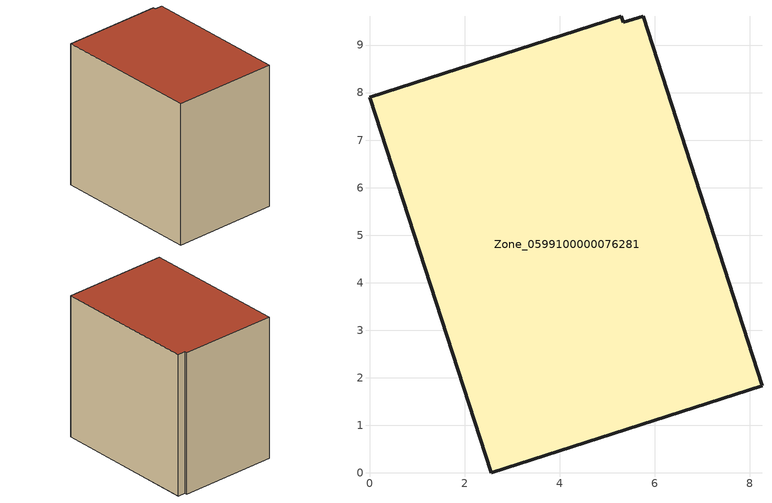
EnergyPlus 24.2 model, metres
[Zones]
Zone_0599100000076281
 floor ground (C_G): 5.76,9.61 8.26,1.83 2.56,0 0,7.9 5.3,9.6 5.34,9.47 z3.9
 wall outside (C_F): 2.56,0 8.26,1.83 5.76,9.61 5.34,9.47 5.3,9.6 0,7.9 2.56,0 z3.9:12.08
 roof outside (C_R): 8.26,1.83 5.76,9.61 5.34,9.47 5.3,9.6 0,7.9 2.56,0 z12.08
[BUILDING]
Pand.0599100000076281: North Axis=0; Terrain=City; Loads Convergence Tolerance Value=0.04; Temperature Convergence Tolerance Value=0.4; Solar Distribution=FullExterior; Maximum Number of Warmup Days=25; Minimum Number of Warmup Days=1
[Site:Location]
Rotterdam.The.Hague.AP_ZH_NLD Design_Conditions: Latitude=51.96; Longitude=4.45; Time Zone=1; Elevation=-4.5
[SITE:GROUNDTEMPERATURE:BUILDINGSURFACE]
18, 18, 18, 18, 18, 18, 18, 18, 18, 18, 18, 18
[MATERIAL] Thermal Absorptance=0.9; Solar Absorptance=0.7; Visible Absorptance=0.7
Name | Roughness | Thickness | Conductivity | Density | Specific Heat
G.TI.1965-1974 | MediumSmooth | 0.15 | 0.882353 | 540 | 1210
F.TI.1965-1974 | Rough | 0.3 | 0.697674 | 1920 | 840
R.TI.1965-1974 | MediumRough | 0.2 | 0.232558 | 1500 | 1000
[CONSTRUCTION]
C_G: G.TI.1965-1974
C_F: F.TI.1965-1974
C_R: R.TI.1965-1974
[ZONE]
Zone_0599100000076281: Type=1; Multiplier=1; Ceiling Height=Autocalculate; Volume=Autocalculate; Floor Area=autocalculate; Part of Total Floor Area=Yes
[ZONEINFILTRATION:DESIGNFLOWRATE]
Infil_Zone_0599100000076281: Zone or ZoneList or Space or SpaceList=Zone_0599100000076281; Schedule=AlwaysOn; Design Flow Rate Calculation Method=Flow/Area; Flow Rate per Floor Area=0.003; Constant Term Coefficient=1; Temperature Term Coefficient=0; Velocity Term Coefficient=0; Velocity Squared Term Coefficient=0
[HVACTEMPLATE:ZONE:IDEALLOADSAIRSYSTEM]
Zone_0599100000076281: Maximum Heating Supply Air Temperature=50; Minimum Cooling Supply Air Temperature=13; Maximum Heating Supply Air Humidity Ratio=0.0156; Minimum Cooling Supply Air Humidity Ratio=0.0077; Heating Limit=NoLimit; Cooling Limit=NoLimit; Dehumidification Control Type=ConstantSensibleHeatRatio; Cooling Sensible Heat Ratio=0.7; Dehumidification Setpoint=60; Humidification Control Type=None; Humidification Setpoint=30; Outdoor Air Method=None; Outdoor Air Flow Rate per Person=0.00944; Outdoor Air Flow Rate per Zone Floor Area=0; Outdoor Air Flow Rate per Zone=0; Demand Controlled Ventilation Type=None; Outdoor Air Economizer Type=NoEconomizer; Heat Recovery Type=None; Sensible Heat Recovery Effectiveness=0.7; Latent Heat Recovery Effectiveness=0.65
[ZONECONTROL:THERMOSTAT]
ThermostatControl_Zone_0599100000076281: Zone or ZoneList=Zone_0599100000076281; Control Type Schedule=DualSetpointControlType; Control 1=Thermostat_Zone_0599100000076281; Temperature Difference Between Cutout And Setpoint=0
[THERMOSTATSETPOINT:DUALSETPOINT]
Thermostat_Zone_0599100000076281: Heating Setpoint Temperature Schedule=HeatingSetpoint_Zone_0599100000076281; Cooling Setpoint Temperature Schedule=CoolingSetpoint_Zone_0599100000076281
[SCHEDULE:COMPACT]
HeatingSetpoint_Zone_0599100000076281: Through: 12/31, For: AllDays, Until: 24:00, 21
CoolingSetpoint_Zone_0599100000076281: Through: 12/31, For: AllDays, Until: 24:00, 24
DualSetpointControlType: Through: 12/31, For: AllDays, Until: 24:00, 4
AlwaysOn: Through: 12/31, For: AllDays, Until: 24:00, 1
